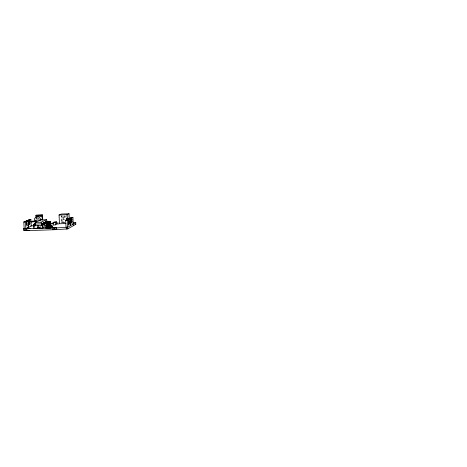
<?xml version="1.0" encoding="UTF-8"?>
<svg xmlns="http://www.w3.org/2000/svg" width="467" height="467" viewBox="0 0 467 467"><rect width="100%" height="100%" fill="white"/><g stroke="black" fill="none" stroke-linecap="round" stroke-linejoin="round"><path stroke-width="0.35" stroke-dasharray="2.33 1.75" d="M37.173 219.169L37.197 218.638A2.388 2.341 45 0 1 37.71 217.534M36.397 218.953L36.712 217.61M65.1 222.134L61.597 222.257L61.317 216.741L62.064 215.923M68.264 223.991L68.316 220.879M68.118 223.646L69.098 223.53L68.964 220.78M68.31 222.129L68.38 223.5L69.402 223.36L69.268 220.617M71.153 222.397L71.229 220.272M71.498 222.21L71.515 219.426M70.996 222.064L71.959 221.953L71.79 218.591M72.245 221.796L71.247 221.93L72.245 221.796L72.111 219.105M69.507 223.162L69.169 219.105M68.38 223.5L69.402 223.36M68.573 223.261L68.964 223.051M69.093 222.981L69.501 222.887M71.83 221.609L72.443 221.685M68.748 222.788L69.49 222.385L68.065 222.438M60.873 223.063L61.656 222.66L64.504 222.561M61.597 222.257L64.487 221.772M66.215 216.606L62.917 217.079L63.033 219.443L65.082 219.005M67.627 216.519L68.392 216.139L66.746 214.627M44.394 226.302L44.237 225.246M39.689 227.108L41.178 226.402M61.317 216.741L62.117 216.361L62.397 221.848M26.987 225.363L26.654 222.356M26.193 221.848L26.386 225.292L27.425 225.17L27.284 222.099M29.1 224.446L29.188 221.621M29.573 224.242L29.678 221.107M30.437 223.868L29.211 224.072L30.232 223.956M26.386 225.292L27.425 225.17M29.824 223.81L29.474 221.189M37.722 218.994L39.123 218.398A0.794 0.782 45 0 0 38.598 218.976M32.159 225.24L32.515 225.182M71.288 223.424L71.655 223.389M62.917 217.079L66.069 216.968M63.033 219.443L65.555 219.356M71.147 221.983L71.959 221.953M28.995 224.172L29.806 224.142M63.039 222.987L64.481 222.94M63.623 222.998L65.065 222.946M67.943 222.847L69.507 222.87M70.097 222.771L72.257 222.695M68.328 223.173L69.659 223.127M68.065 223.319L69.606 223.249M68.275 223.559L69.098 223.53M27.635 225.082L26.806 225.112L26.87 222.274M68.217 223.716L69.548 223.67M68.369 223.973L69.7 223.927M68.106 224.119L69.443 224.072M57.237 224.796L58.673 224.75M68.019 224.423L69.46 224.37M36.303 217.867L36.379 219.198M29.952 222.689L30.028 224.043M29.579 221.148L29.725 223.856M29.38 221.165L29.579 224.767M29.193 219.922L29.415 223.985M26.987 221.13L27.214 225.263M26.765 222.099L27.022 226.705M26.765 222.315L26.911 225.065M26.561 222.187L26.742 225.479M26.368 221.072L26.596 225.199M26.31 222.111L26.502 225.573M45.445 224.668L45.503 225.765M45.147 224.814L45.206 225.911M45.048 224.861L45.106 225.958M44.639 225.053L44.698 226.156M43.927 225.392L43.986 226.501M43.828 225.444L43.886 226.548M69.297 219.041L69.472 222.473M69.116 220.856L69.221 222.905M69.063 220.728L69.204 223.477M68.847 220.436L68.941 223.617M68.696 220.371L68.976 225.485M68.643 220.541L68.62 223.798L68.41 219.659M68.567 220.442L68.801 225.584M64.837 215.684L65.024 219.297M63.705 216.7L63.827 219.052M61.247 214.75L61.656 222.66M72.309 219.005L72.373 220.348M71.918 219.21L72.052 221.901M71.667 219.344L71.801 222.041M71.293 218.153L71.609 223.261M71.34 219.805L71.439 221.819M35.801 218.708A2.411 2.364 45 0 1 36.595 217.774"/><path stroke-width="0.7" d="M40.682 219.846L34.325 220.313L34.651 218.457A3.222 3.158 44.9 0 1 40.53 219.023L40.693 220.091L40.67 219.595L42.66 218.731L42.52 218.165A3.181 3.123 45 0 0 37.179 216.939M47.908 222.385L47.856 221.311L47.044 221.335L46.554 219.735L40.898 219.934L35.212 222.409L34.885 224.096L35.393 225.754M35.212 222.409L41.061 222.204L41.569 223.862L41.242 225.549L44.289 224.119M52.613 229.589L55.614 229.525M56.612 221.878L55.445 222.45L55.573 224.866L56.735 224.271C58.177 220.716 54.557 221.691 53.034 222.537L53.156 224.948M53.086 222.584L55.445 222.45M37.798 227.447C40.746 227.721 36.589 222.946 37.798 227.447L37.401 227.464L37.436 228.182L33.682 228.31L33.496 224.966L35.41 224.113M30.793 225.812L33.998 225.876M26.666 230.453L29.275 230.465M24.675 228.2L23.35 228.783L23.443 230.459L26.747 230.675L54.575 229.711L67.797 228.918L75.829 224.213L75.753 222.636L72.975 222.671M23.35 228.783L54.487 228.03L67.715 227.248L75.753 222.636M67.353 220.412L67.692 227.102L66.016 227.16L65.678 220.471L67.353 220.412L70.108 218.97L70.441 225.532M72.928 217.499L71.323 217.552L68.649 218.935L70.289 218.877L72.928 217.499L73.249 223.921L72.181 223.956M67.014 220.383L66.18 220.412M67.68 220.039L67.038 219.969M68.894 219.408C66.314 219.805 70.821 218.953 68.17 219.379M69.957 218.854L69.139 218.883M70.272 218.69L69.612 218.638M71.293 218.153L70.64 218.101M71.755 217.914C69.239 218.299 73.628 217.476 71.042 217.891M46.572 226.939L45.784 227.33L45.83 228.17L50.862 227.995L51.627 227.604L51.58 226.769L47.126 226.921M65.678 220.471L68.468 219.029L70.108 218.97M69.134 218.416L68.334 218.445L68.398 219.823M69.519 218.217L68.847 218.182M45.784 227.33L50.815 227.155L51.58 226.769M50.605 227.096L50.494 221.988L49.502 222.094L49.765 227.125L50.605 227.096L50.337 222.064M51.72 226.513L52.625 226.051L52.666 226.88L51.767 227.341L51.72 226.513L49.584 226.583M67.727 219.782L67.657 218.41L67.598 219.852M67.248 218.235L68.176 218.142L66.985 218.369L67.919 218.276L67.989 219.648M48.282 227.715L47.506 228.112L47.459 227.271L48.241 226.886M49.911 226.828L49.14 227.213L49.187 228.054L49.951 227.662L47.173 227.756M66.793 219.875L66.857 218.433L66.962 220.5M48.924 227.155L48.819 222.047L47.821 222.152L48.089 227.184L48.924 227.155L48.661 222.123M48.089 227.184L49.391 226.921L49.128 221.901L48.136 222.006L48.323 225.59M48.399 227.026L49.391 226.921M38.673 227.417L39.07 227.406L39.111 228.124L42.871 227.989L46.49 226.215M66.016 223.547L59.496 223.775L59.046 215.024L67.003 214.744L69.058 213.758L69.285 218.334M39.111 228.124L40.343 227.528M37.436 228.182L39.31 227.289M42.509 225.503L33.898 225.794L33.852 224.954L33.496 224.966M50.646 221.918L50.909 226.939L50.646 221.918L49.502 222.094M49.806 221.948L50.798 221.843M45.509 223.541L46.723 222.969M42.69 224.65L49.128 221.901M46.986 222.181L47.249 227.213L46.408 227.242L46.145 222.21L47.138 222.105L47.406 227.131M46.145 222.21L47.453 221.959L46.461 222.064M42.871 227.989L42.625 223.734L42.649 227.149M42.001 223.664L43.04 223.541L43.098 224.65M42.415 223.477L43.454 223.349L43.513 224.458M42.83 223.284L43.863 223.162L43.921 224.265M43.238 223.092L44.272 222.969L44.33 224.072M43.647 222.905L44.674 222.782L44.733 223.88M43.851 222.812L45.083 222.596L45.136 223.693M44.458 222.531L45.48 222.409L45.538 223.5M44.861 222.345L45.883 222.222L45.941 223.314M45.264 222.158L46.28 222.041L46.367 223.67M46.881 227.003L47.716 226.974L47.465 221.492L46.455 221.609M46.852 221.428L47.856 221.311M34.295 227.441L34.056 224.119L41.569 223.862L47.044 221.335M59.046 215.024L61.212 214.032L69.058 213.758M34.313 225.719L34.056 224.119M35.807 224.931L34.587 225.596L34.494 223.927L34.803 225.497M41.061 222.204L46.554 219.735M25.831 228.591L28.493 227.4L28.131 220.809L26.485 220.868L23.794 221.965L24.161 228.649L25.831 228.591L25.463 221.907L23.794 221.965M28.697 227.306L31.277 226.156L30.921 219.671L29.304 219.729L26.695 220.786L28.335 220.728L28.697 227.306L27.606 227.347M31.353 221.918L35.451 221.562L30.647 221.878M32.509 221.434L36.578 221.078L31.686 221.346L33.355 221.072M28.131 220.809L24.319 221.907L25.37 221.79M28.032 220.698L30.921 219.671M36.111 217.243L36.006 215.269L42.462 214.989L42.73 220.138M24.967 221.638L25.796 221.609M26.794 220.897L27.617 220.868M27.209 220.728L28.242 220.617M27.839 220.471L28.656 220.447M29.398 219.834L30.413 219.723M36.006 215.269L42.462 214.989M55.853 229.478L55.707 229.338M30.571 221.778L32.211 221.556M73.57 225.106L73.92 224.989L73.617 224.936M48.399 226.337L48.002 226.46L48.294 226.518M48.358 225.508L47.961 225.631L48.253 225.684M73.191 223.547L73.839 223.395L73.249 223.337M50.646 226.437L51.364 226.273L51.072 226.221M55.304 224.925L53.209 225.001M50.599 225.602L51.323 225.444L50.734 225.38M36.047 216.063L42.351 215.842M66.723 218.503L67.657 218.41M30.209 219.811L28.989 220.004L29.8 219.975M29.584 220.068L28.534 220.19L29.351 220.161M29.112 220.255L28.061 220.383L28.878 220.354M27.197 221.043L26.158 221.154L26.987 221.13M26.759 221.218L25.685 221.346L26.514 221.317M26.269 221.416L25.195 221.545L26.029 221.516M46.653 221.516L47.465 221.492M46.256 221.702L47.074 221.673L46.058 221.79M45.859 221.883L46.677 221.854L45.462 222.064M45.066 222.251L45.883 222.222M44.663 222.438L45.48 222.409M44.26 222.625L45.083 222.596M43.443 222.998L44.272 222.969M43.034 223.191L43.863 223.162M42.62 223.378L43.454 223.349M42.205 223.57L43.04 223.541M34.494 223.927L35.329 223.897M41.581 223.856L42.625 223.734M48.521 223.524L53.559 223.349M56.431 223.249L59.309 223.144M51.207 226.098L52.625 226.051M46.723 227.085L47.564 227.055L47.295 222.035M75.21 224.172L75.829 224.213M25.609 228.812L25.697 230.482M24.284 228.853L24.372 230.529M36.163 215.211L36.268 217.202M35.235 225.298L35.148 223.64L35.019 225.398M26.654 228.993L26.747 230.675M54.487 228.03L54.575 229.711M50.815 227.155L50.862 227.995M49.654 222.018L49.73 223.454M48.971 221.977L49.233 226.997M47.978 222.076L48.241 227.102M47.657 221.399L47.716 222.479M46.303 222.134L46.455 225.006M46.081 222.129L46.14 223.22M45.684 222.315L45.743 223.407M45.281 222.502L45.34 223.6M44.879 222.689L44.937 223.786M44.476 222.876L44.534 223.979M44.067 223.063L44.126 224.172M43.659 223.255L43.717 224.358M43.244 223.448L43.303 224.557M42.31 215.053L42.509 218.795M42.83 223.635L42.894 224.75M68.048 218.206L68.118 219.578M67.791 218.34L67.861 219.712M67.715 227.248L67.797 228.918M67.003 214.744L67.207 218.784M66.332 227.4L66.413 229.075M56.612 227.733L56.7 229.408M70.289 218.877L70.616 225.433M55.923 227.721L52.526 227.914L55.923 227.721M29.952 228.62L26.537 228.818L29.952 228.62M67.511 220.126L66.512 220.243L67.511 220.126M68.24 219.747L67.225 219.875L68.24 219.747M68.573 219.572L67.587 219.688L68.573 219.572M69.601 219.041L68.579 219.169L69.601 219.041M70.774 218.428L69.781 218.55L70.774 218.428M71.13 218.241L70.138 218.363L71.13 218.241M72.432 217.564L71.433 217.692L72.432 217.564"/></g></svg>
